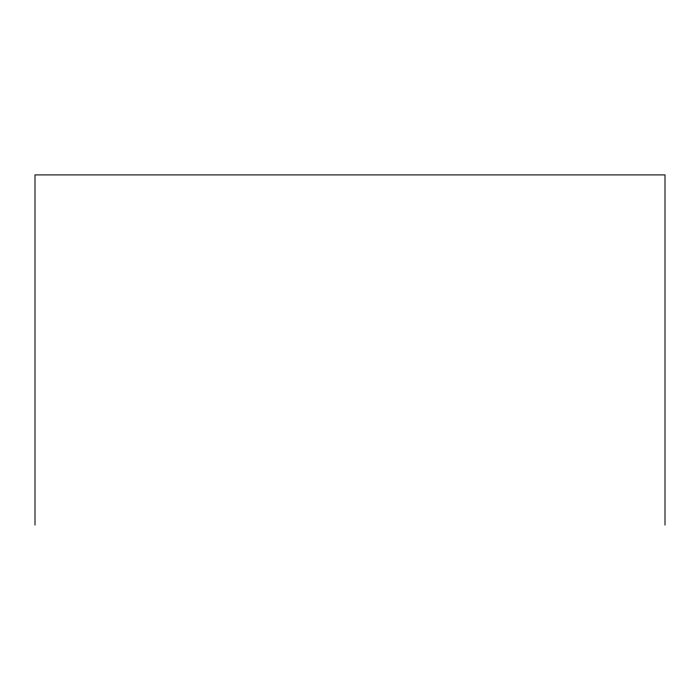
<?xml version="1.0" encoding="UTF-8"?>
<svg xmlns="http://www.w3.org/2000/svg" width="700" height="700" viewBox="0 0 700 700"><rect width="100%" height="100%" fill="white"/><g stroke="black" fill="none" stroke-linecap="round" stroke-linejoin="round"><path stroke-width="1.05" d="M665 525.096L665 174.904L35 174.904L35 525.096"/></g></svg>
